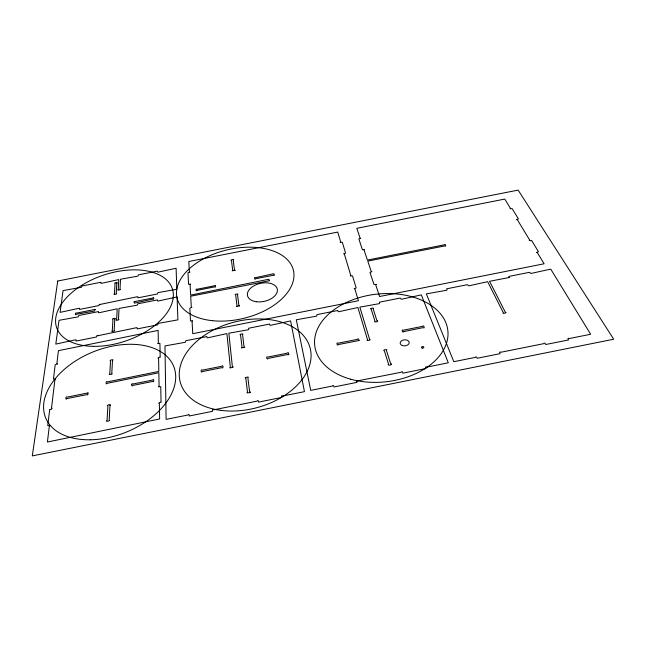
<?xml version="1.0" encoding="UTF-8"?>
<svg xmlns="http://www.w3.org/2000/svg" width="646" height="646" viewBox="0 0 646 646"><rect width="100%" height="100%" fill="white"/><g stroke="black" fill="none" stroke-linecap="round" stroke-linejoin="round"><path stroke-width="0.97" d="M356.689 381.059L357.02 382.351L333.95 386.978L333.627 385.686L332.892 385.436L332.294 386.058L310.726 390.386L296.304 319.77L316.685 316.128L316.92 314.642L337.81 310.484L338.133 311.566L338.779 311.727L357.916 307.504L367.493 339.675C365.119 341.266 372.451 340.079 369.569 339.255L359.854 307.125L379.25 303.668L379.695 303.265L379.363 302.207L400.205 298.056L401.295 299.284L421.313 294.883L448.3 362.802L426.828 367.106L425.9 366.799L425.439 367.275L425.884 368.543L402.878 373.162L402.418 371.854L401.675 371.652L401.118 372.257L356.689 381.027M202.473 371.515C200.866 373.913 200.454 368.478 202.384 370.134L221.723 366.266C223.427 363.932 223.556 369.447 221.853 367.647L202.473 371.555M233.077 366.993L230.42 367.962L229.718 367.663L230.331 367.065L226.891 333.594L207.536 337.858L206.97 337.648L206.873 336.55L185.87 340.725L185.329 342.283L164.972 345.925L166.111 419.375L187.8 415.031L188.543 414.385L189.165 414.651L189.238 416L212.429 411.349L212.356 409.96L212.97 409.483L213.721 409.83L257.003 401.158L257.649 400.528L258.335 400.746L258.545 402.103L281.68 397.46L281.486 396.103L282.06 395.635L282.859 395.974L304.452 391.646L290.603 320.909L270.408 325.342L269.77 325.148L269.576 324.066L248.629 328.233L248.75 329.363L248.209 329.767L228.837 333.207L232.366 366.662L233.077 367.025M197.191 290.337C195.932 292.299 195.35 287.938 197.119 289.238L214.375 285.815C215.901 283.893 216.014 288.423 214.48 286.905L197.191 290.337M269.309 280.671L269.099 279.508L268.486 279.322L190.635 295.117L190.061 284.603L190.618 284.127L188.567 284.192L187.97 272.774L189.948 272.055L189.399 271.813L188.793 261.509L337.729 232.075L340.684 241.887L340.216 242.331L342.291 242.242L345.586 253.095L343.664 253.813L344.35 254.048L350.802 275.462L350.318 275.955L352.506 275.882L356.172 287.954L354.145 288.697L354.88 288.988L358.417 300.729L192.75 333.691L192.072 321.345L192.653 320.796L190.497 320.876L189.835 308.166L191.91 307.391L191.297 307.125L190.699 296.231L269.301 280.752M57.454 363.835L56.872 363.585L58.431 350.665L158.133 330.413L158.343 342.945L157.729 343.494L159.925 343.438L160.192 357.351C159.497 356.584 156.841 358.538 158.609 358.53L158.827 371.402L107.389 381.899C105.831 380.074 105.411 385.63 107.317 383.288L158.851 372.766L159.069 386.147L158.415 386.76L160.749 386.728L161.048 402.377C160.273 401.57 157.487 403.661 159.368 403.685L159.627 418.971L47.416 442.017L49.314 426.247L50.065 425.593L47.731 425.601L49.718 409.435C50.582 410.194 53.271 408.062 51.502 408.151L54.934 379.662L55.629 379.081L53.432 379.113L55.193 364.748L57.446 363.924M95.123 309.41L94.461 311.049L76.486 314.255C74.904 316.249 75.081 311.8 76.616 313.084L95.123 309.41M403.798 331.584C402.628 333.691 400.996 328.661 403.322 330.195L422.524 326.367C423.566 324.098 425.456 329.242 423.017 327.659L403.798 331.584M100.267 304.395L137.396 296.708L137.929 296.853L137.929 297.846L157.446 293.978L158.004 292.63L176.826 289.255L176.1 268.243L157.866 272.184L157.317 271.126L138.462 274.857L137.937 276.117L120.519 279.233L120.019 289.061C122.296 289.674 115.86 290.845 118.242 289.416L118.767 279.581L101.341 283.352L100.824 283.174L100.889 282.278L81.994 286.017L81.364 287.3L63.058 290.587L60.102 312.373L79.046 308.271L79.555 308.417L79.466 309.426L99.032 305.55L99.242 304.403L100.267 304.395M88.017 392.93L87.856 394.528L87.25 394.981L86.572 394.666L67.095 398.55C65.254 400.988 65.456 395.554 67.257 397.08L88.017 392.93M97.812 335.742L136.645 327.667L137.202 327.837L137.202 328.919L157.616 324.857L158.197 323.388L177.892 319.859L177.093 296.918L158.052 301.052L157.511 300.907L157.479 299.897L137.792 303.806L137.194 305.187L119.042 308.425L118.501 319.156C120.875 319.818 114.181 321.07 116.643 319.52L117.217 308.788L99.016 312.753L98.499 312.624L98.547 311.582L78.812 315.49L78.15 316.887L59.028 320.319L55.806 344.116L75.614 339.796L76.147 339.966L76.058 341.064L96.512 337.002L96.739 335.75L97.812 335.742M288.778 354.315L288.197 354.84L287.462 354.541L268.13 358.401C266.838 360.775 265.805 355.413 267.92 357.044L287.212 353.192L287.85 352.619L288.504 352.853L288.778 354.315M391.5 364.126C391.226 365.588 386.663 365.353 388.553 364.134L384.362 350.883C381.334 350.059 388.722 348.719 386.429 350.471L390.652 363.714L391.5 364.126M509.339 277.481L489.571 281.293L505.277 312.147C508.515 312.704 501.159 314.263 503.258 312.551L487.649 281.68L468.681 285.863L467.454 284.668L446.669 288.81L447.105 289.836L446.693 290.24L426.344 293.882L453.831 361.695L475.278 357.391L475.844 356.786L476.595 357.02L477.152 358.264L500.093 353.669L499.528 352.425L499.996 351.941L500.925 352.248L543.73 343.664L544.198 343.074L544.998 343.268L545.708 344.52L568.585 339.933L567.899 338.682L568.343 338.238L569.312 338.536L590.662 334.257L550.731 269.116L530.842 273.484L529.542 272.313L508.798 276.44L509.339 277.481M131.808 384.225L131.776 385.719L132.357 385.969L133.084 385.371L152.521 381.487C154.451 383.151 153.998 377.652 152.521 380.09L133.124 383.966L132.478 383.643L131.808 384.225M134.174 301.706L134.15 302.893L134.667 303.079L152.65 299.163C154.491 300.39 153.813 296.021 152.65 298.048L134.174 301.674M376.206 284.434L375.714 284.846L379.614 296.514L544.11 263.778L537.383 252.715L536.568 252.481L538.473 251.722L531.529 240.344C531.012 240.998 528.267 240.7 529.639 239.973L517.365 219.777L516.59 219.543L518.423 218.873L512.173 208.642L510.049 208.763L510.405 208.319L504.784 199.073L356.794 228.313L360.056 238.059L360.726 238.269L358.853 238.972L362.438 249.76L364.546 249.655L364.094 250.131L367.421 260.072L444.206 244.85C445.328 243.041 446.661 247.353 444.714 245.924L367.776 261.121L371.216 271.417L371.935 271.659L369.964 272.418L373.945 284.418L376.206 284.458M274.179 275.107L255.759 278.725C254.564 280.687 253.733 276.383 255.59 277.651L273.387 273.767L273.961 273.944L274.179 275.139M377.684 320.989C377.53 322.322 373.178 322.16 374.922 321.03L371.2 309.256C368.414 308.57 375.173 307.23 373.202 308.853L376.901 320.634L377.684 320.989M109.981 405.559L109.182 419.884C111.766 420.909 104.135 422.137 107.058 420.304L107.898 405.979C105.29 405.163 112.59 403.589 110.046 405.551M112.493 360.605L111.782 373.315C114.261 374.131 107.147 375.366 109.78 373.719L110.523 361.001C108.132 360.161 115.045 358.918 112.493 360.605M114.81 319.011L114.181 330.324C116.579 331.002 109.715 332.214 112.291 330.704L112.953 319.382C110.531 318.874 117.249 317.428 114.81 319.011M116.805 283.206L116.24 293.381C118.557 293.954 112.024 295.125 114.447 293.736L115.045 283.554C112.945 282.859 119.106 281.866 116.805 283.206M250.365 392.138L249.736 392.711L246.901 392.873L247.507 392.179L245.827 378.386C242.912 377.732 250.349 376.02 247.903 377.975L249.622 391.751L250.365 392.138M359.047 340.515L338.439 344.552C337.164 346.862 335.936 341.589 338.1 343.22L357.351 339.376L357.949 338.811L358.627 339.045L359.047 340.563M244.737 347.282L241.467 347.928L242.048 347.338L240.562 335.096C237.922 334.466 244.697 332.94 242.573 334.693L244.043 346.942L244.737 347.322M239.545 305.849L236.452 306.462L237.009 305.929L235.685 295.028C233.198 294.431 239.706 293.123 237.534 294.665L238.891 305.558L239.545 305.849M235.079 270.238L232.148 270.819L232.681 270.335L231.486 260.532C229.12 260.072 235.233 258.747 233.287 260.176L234.458 269.98L235.079 270.238M57.744 281.018L32.3 455.898L613.7 339.223L518.14 190.102L57.744 281.018M402.482 345.578A4.538 3.012 -4.9 0 0 409.225 342.574A4.538 3.012 -4.9 0 0 402.377 340.353A4.538 3.012 -4.9 0 0 402.482 345.578M422.137 348.024A1.147 0.767 -3.8 0 0 423.833 347.265A1.147 0.767 -3.8 0 0 422.08 346.7A1.147 0.767 -3.8 0 0 422.137 348.024M350.697 379.21A66.982 44.065 -6.4 0 0 447.944 331.656A66.982 44.065 -6.4 0 0 345.174 303.055A66.982 44.065 -6.4 0 0 350.697 379.21M256.381 301.73A15.238 9.189 -12.4 0 0 277.312 289.263A15.238 9.189 -12.4 0 0 253.482 286.065A15.238 9.189 -12.4 0 0 256.381 301.73M212.51 320.699A59.803 35.223 -13.4 0 0 293.494 270.69A59.803 35.223 -13.4 0 0 199.662 261.041A59.803 35.223 -13.4 0 0 212.51 320.699M220.601 410.331A67.136 44.267 -14.6 0 0 310.411 349.26A67.136 44.267 -14.6 0 0 204.459 335.339A67.136 44.267 -14.6 0 0 220.601 410.331M90.65 439.773A69.009 43.403 -21.8 0 0 173.952 367.033A69.009 43.403 -21.8 0 0 64.325 369.35A69.009 43.403 -21.8 0 0 90.65 439.773M93.484 346.353A61.031 34.755 -18.6 0 0 172.587 289.578A61.031 34.755 -18.6 0 0 77.278 288.326A61.031 34.755 -18.6 0 0 93.484 346.353"/></g></svg>
